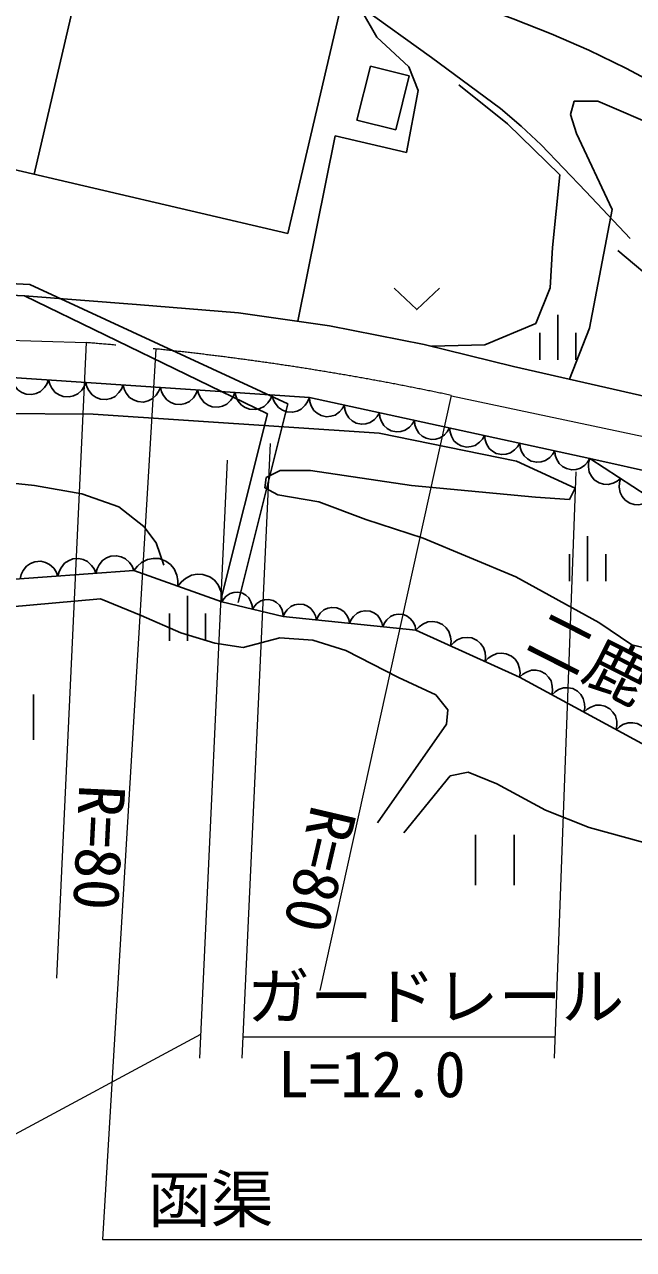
# Model space of a CAD drawing. Units: millimetres, scale not verified. Extents: x 40000 to 680000, y 20000 to 380000.
# Drawn here: x 208524 to 232746, y 245899 to 294673 of the extents above; entities that cross this region are included whole.
import ezdxf
from ezdxf.enums import TextEntityAlignment as Align

# ---------------------------------------------------------------- set-up
doc = ezdxf.new("R2010")
doc.units = ezdxf.units.MM
doc.header["$LTSCALE"] = 1000
doc.linetypes.add('CHAIN', pattern=[18.5, 12, -1.5, 3.5, -1.5])
for name, color, linetype, lineweight in [('M-BGD', 7, 'Continuous', 25), ('M-BMK', 2, 'CHAIN', 13), ('M-BMK-HTXT', 7, 'Continuous', 13)]:
    doc.layers.add(name, color=color, linetype=linetype, lineweight=lineweight)
doc.styles.add('ＭＳ ゴシック', font='')
doc.styles.get('ＭＳ ゴシック').set_extended_font_data('MS Gothic')

msp = doc.modelspace()

# ---------------------------------------------------------------- linework, layer by layer
at = {"layer": 'M-BGD'}
for p, q in [((208903, 288715), (210895, 297245)), ((219001, 286356), (221067, 295197)), ((221916, 295255), (222531, 294168)), ((222531, 294168), (223808, 292986)), ((221744, 290867), (222281, 293015)), ((222281, 293015), (223826, 292629)), ((223808, 292986), (224186, 292040)), ((223826, 292629), (223288, 290480)), ((225794, 292277), (227732, 290717)), ((224186, 292040), (223713, 289582)), ((230238, 291095), (230380, 291615)), ((230380, 291615), (231325, 291615)), ((231325, 291615), (234304, 290338)), ((223288, 290480), (221744, 290867)), ((227732, 290717), (229812, 288683)), ((230474, 290338), (230238, 291095)), ((220876, 290244), (219389, 282855)), ((223713, 289582), (220876, 290244)), ((231893, 287312), (230474, 290338)), ((203171, 290054), (219001, 286356)), ((229812, 288683), (229529, 285799)), ((230994, 282584), (231893, 287312)), ((229529, 285799), (229434, 284192)), ((235008, 283248), (232124, 285670)), ((196931, 284901), (208734, 284322)), ((208525, 283865), (196908, 284401)), ((208525, 283865), (212980, 283527)), ((218183, 279172), (208525, 283865)), ((208734, 284322), (219003, 279563)), ((229434, 284192), (228867, 282773)), ((212980, 283527), (217041, 283190)), ((217041, 283190), (220654, 282674)), ((229739, 283116), (229739, 281316)), ((220654, 282674), (224424, 281934)), ((228867, 282773), (226834, 281922)), ((229019, 282401), (229019, 281321)), ((230200, 280548), (230994, 282584)), ((230459, 282401), (230459, 281321)), ((224424, 281934), (227970, 281059)), ((226834, 281922), (224709, 281863)), ((219855, 279817), (202075, 281026)), ((227970, 281059), (240018, 278302)), ((219003, 279563), (217020, 271654)), ((231007, 277399), (219855, 279817)), ((211258, 279162), (197195, 279251)), ((222634, 278401), (211258, 279162)), ((216341, 271825), (218183, 279172)), ((228097, 277281), (222634, 278401)), ((230426, 276206), (228097, 277281)), ((237142, 273368), (231007, 277399)), ((231007, 277399), (238951, 275619)), ((203630, 276874), (208916, 276314)), ((218133, 276639), (218087, 276220)), ((218693, 276919), (218133, 276639)), ((219904, 276919), (218693, 276919)), ((223912, 276313), (219904, 276919)), ((208916, 276314), (210804, 275988)), ((218087, 276220), (218599, 275940)), ((228852, 275847), (223912, 276313)), ((230426, 276206), (230204, 275754)), ((210804, 275988), (212273, 275475)), ((218599, 275940), (220231, 275661)), ((220231, 275661), (222095, 274962)), ((230204, 275754), (228852, 275847)), ((212273, 275475), (213276, 274683)), ((213276, 274683), (213765, 274030)), ((222095, 274962), (224378, 274216)), ((224378, 274216), (228060, 272678)), ((230922, 274304), (230922, 272504)), ((213765, 274030), (214068, 273144)), ((230202, 273588), (230202, 272508)), ((231642, 273588), (231642, 272508)), ((197781, 271817), (212873, 272937)), ((212873, 272937), (216367, 271683)), ((228060, 272678), (231369, 270860)), ((207852, 271472), (211551, 271800)), ((211551, 271800), (213162, 271144)), ((215005, 271931), (215005, 270131)), ((216367, 271683), (218811, 271101)), ((214285, 271215), (214285, 270135)), ((215725, 271215), (215725, 270135)), ((213162, 271144), (214742, 270458)), ((218811, 271101), (224095, 270563)), ((231369, 270860), (232674, 269975)), ((214742, 270458), (216090, 270041)), ((217224, 269862), (218685, 270249)), ((218685, 270249), (219998, 270160)), ((224095, 270563), (228213, 268682)), ((216090, 270041), (217224, 269862)), ((219998, 270160), (221310, 269742)), ((221310, 269742), (223398, 268669)), ((232674, 269975), (233466, 269789)), ((223398, 268669), (224889, 267983)), ((228213, 268682), (249979, 256859)), ((208883, 266198), (208883, 267998)), ((224889, 267983), (225367, 267386)), ((225367, 267386), (225307, 266819)), ((225307, 266819), (222563, 262882)), ((225456, 264761), (226172, 264910)), ((226172, 264910), (227305, 264433)), ((223607, 262494), (225456, 264761)), ((227305, 264433), (229244, 263389)), ((229244, 263389), (230984, 262703)), ((226462, 262403), (226462, 260403)), ((227997, 260403), (227997, 262403)), ((230984, 262703), (233161, 262107))]:
    msp.add_line(p, q, dxfattribs=at)
for points in [[(210900, 300466), (212412, 299866), (213909, 299207), (215765, 298345), (217649, 297537), (218888, 297024), (220099, 296457), (221037, 295927), (221947, 295344), (224718, 293362), (227457, 291329), (228284, 290625), (229073, 289875), (230856, 288021), (232615, 286148)], [(218101, 298964), (219956, 297975), (221835, 297042), (222964, 296618), (224126, 296246), (226051, 295600), (227954, 294897), (229472, 294303), (230966, 293652), (232438, 292933), (233883, 292160), (235914, 291019), (237972, 289932), (239210, 289389), (240485, 288897), (241878, 288395), (243301, 287946), (243808, 287856), (244317, 287827), (244701, 287843), (245097, 287886)], [(223228, 284173), (224128, 283322), (225028, 284173)], [(208002, 280623), (208046, 280449), (208125, 280299), (208258, 280126), (208415, 280026), (208585, 279958), (208815, 279943), (208993, 279986), (209162, 280064), (209318, 280217), (209413, 280356), (209483, 280522)], [(209483, 280522), (209527, 280348), (209606, 280198), (209740, 280025), (209897, 279925), (210067, 279858), (210297, 279842), (210475, 279886), (210644, 279963), (210799, 280117), (210894, 280255), (210965, 280422)], [(210965, 280422), (211009, 280248), (211088, 280097), (211221, 279924), (211378, 279824), (211549, 279757), (211778, 279741), (211956, 279785), (212125, 279863), (212281, 280016), (212376, 280155), (212447, 280321)], [(212447, 280321), (212491, 280147), (212570, 279996), (212703, 279823), (212860, 279723), (213030, 279656), (213260, 279640), (213438, 279684), (213607, 279762), (213762, 279915), (213858, 280054), (213928, 280220)], [(213928, 280220), (213972, 280046), (214051, 279895), (214185, 279723), (214342, 279623), (214512, 279555), (214742, 279540), (214920, 279583), (215089, 279661), (215244, 279814), (215339, 279953), (215410, 280119)], [(215410, 280119), (215454, 279945), (215533, 279795), (215666, 279622), (215823, 279522), (215994, 279455), (216223, 279439), (216401, 279483), (216570, 279560), (216726, 279714), (216821, 279852), (216892, 280019)], [(216892, 280019), (216936, 279844), (217015, 279694), (217148, 279521), (217305, 279421), (217475, 279354), (217705, 279338), (217883, 279382), (218052, 279460), (218207, 279613), (218302, 279751), (218373, 279918)], [(218373, 279918), (218417, 279744), (218496, 279593), (218630, 279420), (218787, 279320), (218957, 279253), (219187, 279237), (219365, 279281), (219534, 279359), (219689, 279512), (219784, 279651), (219855, 279817)], [(219855, 279817), (219872, 279645), (219927, 279491), (220029, 279309), (220164, 279192), (220317, 279104), (220533, 279057), (220708, 279074), (220880, 279124), (221049, 279248), (221158, 279367), (221249, 279515)], [(221249, 279515), (221266, 279343), (221321, 279189), (221423, 279006), (221558, 278889), (221711, 278802), (221927, 278755), (222102, 278771), (222274, 278822), (222443, 278946), (222552, 279064), (222643, 279212)], [(222643, 279212), (222660, 279041), (222715, 278887), (222817, 278704), (222952, 278587), (223105, 278499), (223321, 278452), (223496, 278469), (223667, 278520), (223837, 278643), (223946, 278762), (224037, 278910)], [(224037, 278910), (224054, 278739), (224108, 278584), (224211, 278402), (224346, 278285), (224499, 278197), (224715, 278150), (224890, 278167), (225061, 278217), (225231, 278341), (225340, 278460), (225431, 278608)], [(225431, 278608), (225448, 278436), (225502, 278282), (225605, 278099), (225740, 277982), (225893, 277895), (226109, 277848), (226284, 277865), (226455, 277915), (226625, 278039), (226734, 278157), (226825, 278306)], [(226825, 278306), (226842, 278134), (226896, 277980), (226999, 277797), (227134, 277680), (227287, 277592), (227503, 277546), (227678, 277562), (227849, 277613), (228018, 277737), (228128, 277855), (228219, 278003)], [(228219, 278003), (228236, 277832), (228290, 277678), (228393, 277495), (228528, 277378), (228681, 277290), (228897, 277243), (229072, 277260), (229243, 277310), (229412, 277434), (229522, 277553), (229613, 277701)], [(229613, 277701), (229630, 277529), (229684, 277375), (229787, 277192), (229922, 277076), (230075, 276988), (230291, 276941), (230466, 276958), (230637, 277008), (230806, 277132), (230916, 277250), (231007, 277399)], [(231007, 277399), (230960, 277227), (230955, 277059), (230986, 276846), (231072, 276683), (231186, 276543), (231377, 276418), (231551, 276369), (231734, 276354), (231943, 276410), (232092, 276484), (232234, 276593)], [(232234, 276593), (232187, 276421), (232182, 276253), (232213, 276040), (232300, 275877), (232414, 275737), (232604, 275612), (232778, 275563), (232962, 275548), (233170, 275604), (233319, 275678), (233461, 275786)], [(209855, 272713), (209785, 272882), (209684, 273023), (209524, 273178), (209352, 273256), (209170, 273299), (208936, 273282), (208763, 273212), (208604, 273109), (208469, 272932), (208393, 272779), (208346, 272601)], [(211364, 272825), (211295, 272994), (211193, 273135), (211034, 273290), (210861, 273368), (210679, 273411), (210446, 273394), (210272, 273324), (210113, 273221), (209978, 273044), (209902, 272891), (209855, 272713)], [(212873, 272937), (212804, 273106), (212702, 273247), (212543, 273402), (212370, 273480), (212189, 273523), (211955, 273506), (211782, 273436), (211622, 273333), (211488, 273156), (211412, 273003), (211364, 272825)], [(214620, 272310), (214627, 272534), (214583, 272742), (214482, 272995), (214327, 273169), (214145, 273308), (213875, 273405), (213646, 273414), (213416, 273378), (213177, 273247), (213015, 273112), (212873, 272937)], [(216367, 271683), (216373, 271907), (216330, 272115), (216228, 272368), (216074, 272542), (215892, 272681), (215621, 272778), (215393, 272787), (215163, 272751), (214924, 272620), (214762, 272485), (214620, 272310)], [(217589, 271392), (217576, 271543), (217531, 271680), (217444, 271842), (217327, 271948), (217195, 272028), (217005, 272073), (216851, 272061), (216699, 272020), (216548, 271914), (216449, 271812), (216367, 271683)], [(218811, 271101), (218798, 271252), (218754, 271389), (218666, 271551), (218549, 271657), (218417, 271737), (218227, 271782), (218073, 271770), (217921, 271729), (217770, 271623), (217671, 271520), (217589, 271392)], [(220132, 270966), (220098, 271123), (220032, 271260), (219918, 271418), (219780, 271512), (219630, 271578), (219425, 271599), (219265, 271565), (219112, 271500), (218968, 271368), (218879, 271247), (218811, 271101)], [(221453, 270832), (221419, 270989), (221353, 271126), (221239, 271284), (221102, 271378), (220951, 271443), (220747, 271464), (220586, 271431), (220433, 271366), (220289, 271234), (220200, 271113), (220132, 270966)], [(222774, 270697), (222740, 270854), (222674, 270991), (222560, 271150), (222423, 271244), (222273, 271309), (222068, 271330), (221907, 271296), (221754, 271232), (221611, 271099), (221521, 270978), (221453, 270832)], [(224095, 270563), (224061, 270720), (223995, 270857), (223881, 271015), (223744, 271109), (223594, 271175), (223389, 271196), (223229, 271162), (223075, 271097), (222932, 270965), (222843, 270844), (222774, 270697)], [(225468, 269936), (225489, 270117), (225467, 270289), (225403, 270501), (225289, 270652), (225151, 270777), (224939, 270875), (224754, 270897), (224565, 270883), (224363, 270794), (224222, 270696), (224095, 270563)], [(226841, 269309), (226861, 269490), (226840, 269662), (226775, 269874), (226662, 270025), (226524, 270150), (226311, 270248), (226127, 270270), (225938, 270256), (225735, 270167), (225595, 270069), (225468, 269936)], [(228213, 268682), (228234, 268863), (228213, 269035), (228148, 269247), (228034, 269398), (227897, 269523), (227684, 269621), (227499, 269643), (227311, 269629), (227108, 269540), (226968, 269442), (226841, 269309)], [(229494, 267987), (229526, 268160), (229517, 268326), (229468, 268535), (229369, 268688), (229245, 268818), (229046, 268926), (228870, 268960), (228687, 268959), (228486, 268886), (228344, 268802), (228213, 268682)], [(230774, 267291), (230806, 267464), (230797, 267631), (230749, 267840), (230649, 267993), (230525, 268123), (230327, 268230), (230150, 268264), (229968, 268264), (229766, 268191), (229625, 268106), (229494, 267987)], [(232054, 266596), (232086, 266769), (232077, 266936), (232029, 267144), (231930, 267297), (231805, 267427), (231607, 267535), (231430, 267569), (231248, 267568), (231047, 267495), (230905, 267411), (230774, 267291)], [(233335, 265900), (233367, 266073), (233358, 266240), (233309, 266449), (233210, 266602), (233086, 266732), (232887, 266840), (232711, 266873), (232528, 266873), (232327, 266800), (232185, 266715), (232054, 266596)]]:
    msp.add_lwpolyline(points, dxfattribs=at)
at = {"layer": 'M-BMK'}
for p, q in [((202513, 282267), (210974, 282005)), ((225504, 279893), (266267, 271195))]:
    msp.add_line(p, q, dxfattribs=at)
msp.add_arc((202218, 170180), 112168, 78.02215, 85.52307, dxfattribs=at)
at = {"layer": 'M-BMK-HTXT'}
for p, q in [((210974, 282005), (209798, 256705)), ((213744, 281754), (211631, 246299)), ((225497, 279905), (220269, 256212)), ((218300, 277991), (217163, 253522)), ((216583, 277330), (215483, 253522)), ((230448, 276868), (229591, 253522)), ((215527, 254461), (189187, 240261)), ((217203, 254372), (229622, 254372)), ((211631, 246299), (239411, 246299))]:
    msp.add_line(p, q, dxfattribs=at)

# ---------------------------------------------------------------- texts
at = {"layer": 'M-BGD', "style": 'ＭＳ ゴシック'}
for s, rotation, p in [('二鹿谷川', 333.2, (228123, 269300)), ('R=80', 267.2, (210154, 264465)), ('R=80', 256.8, (219423, 263786))]:
    msp.add_text(s, height=1833, rotation=rotation, dxfattribs=at).set_placement(p, align=Align.BOTTOM_LEFT)
at = {"layer": 'M-BMK-HTXT', "style": 'ＭＳ ゴシック'}
for s, p in [('ガードレール', (217377, 254512)), ('L=12.0', (218594, 251414)), ('函渠', (213429, 246433))]:
    msp.add_text(s, height=1833, dxfattribs=at).set_placement(p, align=Align.BOTTOM_LEFT)

doc.saveas('drawing.dxf')
